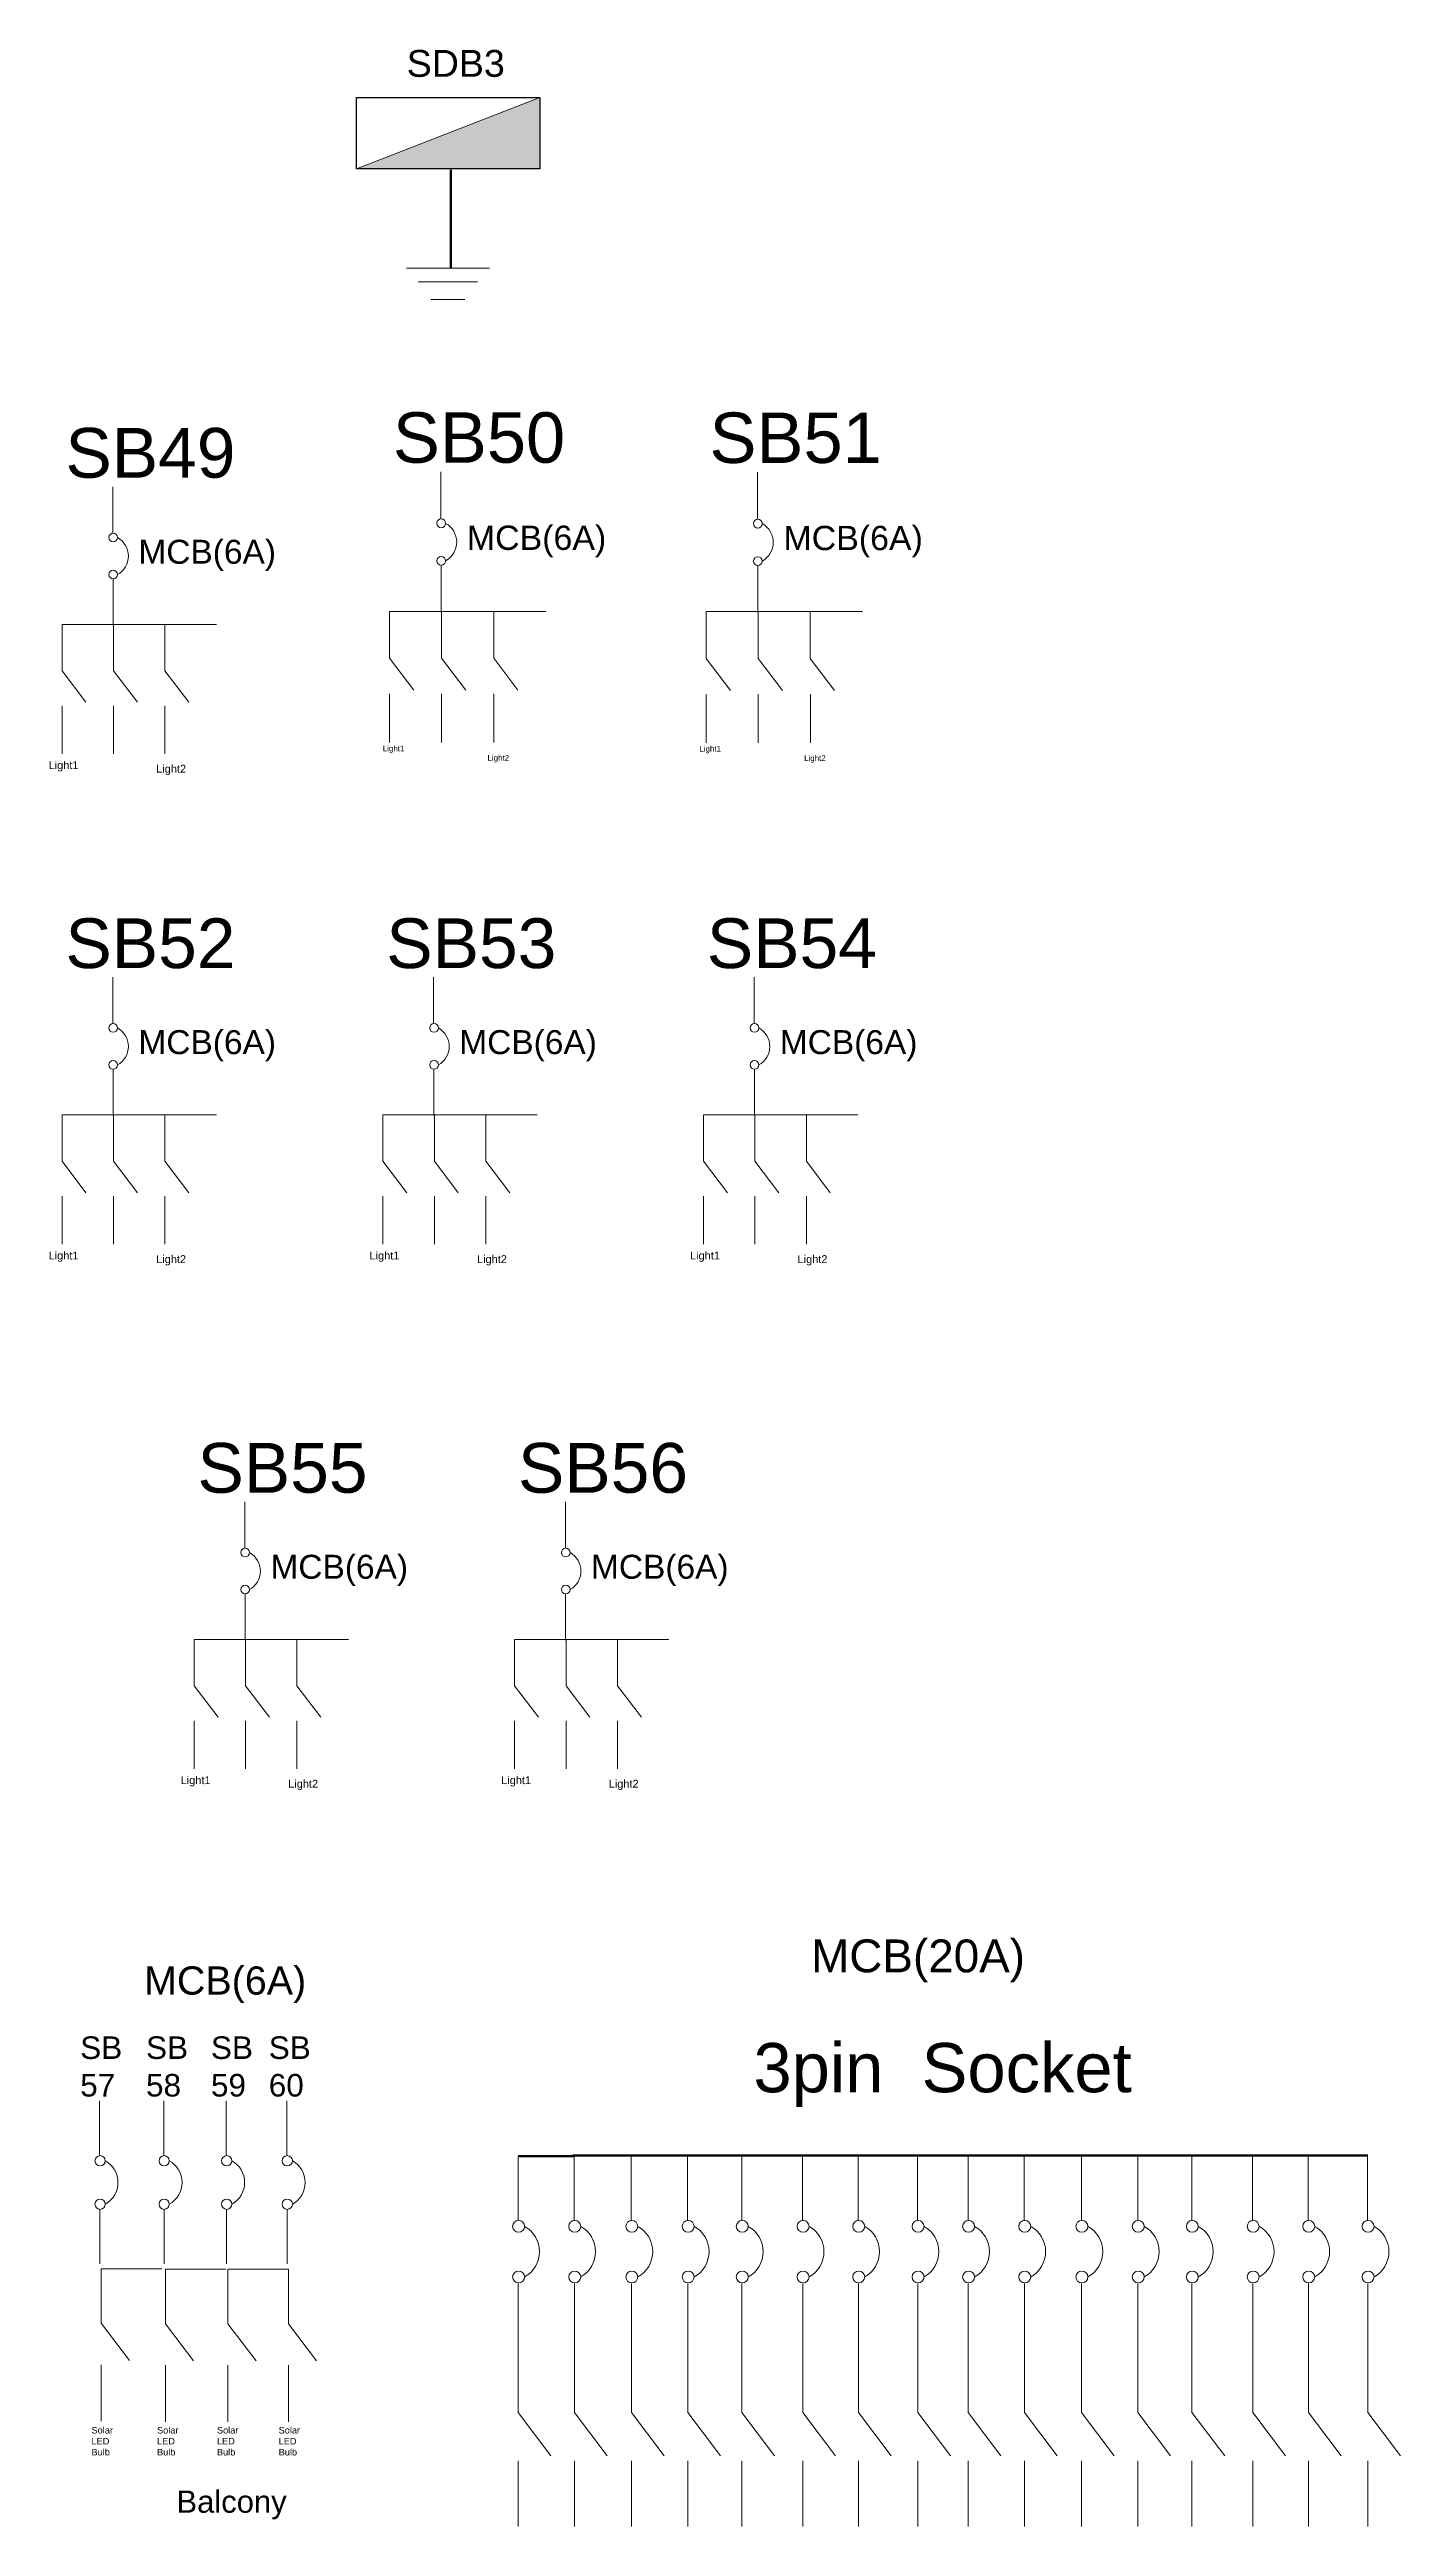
# Model space of a CAD drawing. Header units: inches. Extents: x -20263 to 10253, y -4567 to 3195.
# Drawn here: x 5336 to 6514, y -1478 to 682 of the extents above; entities that cross this region are included whole.
import ezdxf

# ---------------------------------------------------------------- set-up
doc = ezdxf.new("R2010")
doc.units = ezdxf.units.IN
doc.header["$MEASUREMENT"] = 0
doc.linetypes.add('ACAD_ISO02W100', pattern=[15, 12, -3])
doc.layers.add('column', color=1, linetype='Continuous', lineweight=50)
doc.layers.add('walll', color=7, linetype='Continuous', lineweight=30)
doc.styles.get("Standard").update_dxf_attribs({"font": 'arial.ttf'})

msp = doc.modelspace()

# ---------------------------------------------------------------- hatches: boundary and pattern name
at = {"layer": 'walll', "linetype": 'ACAD_ISO02W100', "lineweight": 20}
h = msp.add_hatch(color=7, dxfattribs=at)
h.dxf.hatch_style = 1
h.paths.add_polyline_path([(5763.894, 578.337), (5763.894, 640.455), (5603.821, 578.337)])

# ---------------------------------------------------------------- linework, layer by layer
at = {"color": 7, "lineweight": 20}
msp.add_line((5763.894, 640.455), (5603.821, 578.337), dxfattribs=at)
at = {"color": 1, "lineweight": 20}
for p, q in [((5677.506, 313.999), (5677.506, 273.135)), ((5953.627, 313.787), (5953.627, 272.922)), ((5391.364, 301.027), (5391.364, 260.693)), ((5391.619, 220.665), (5391.619, 180.331)), ((5677.764, 232.581), (5677.764, 191.716)), ((5953.886, 232.368), (5953.886, 191.503)), ((5347.156, 180.998), (5347.156, 140.664)), ((5347.156, 180.998), (5392.01, 180.998)), ((5392.01, 180.998), (5392.01, 140.664)), ((5392.01, 180.998), (5436.863, 180.998)), ((5436.863, 180.998), (5436.863, 140.664)), ((5436.863, 180.998), (5481.717, 180.998)), ((5632.717, 192.392), (5632.717, 151.527)), ((5632.717, 192.392), (5678.16, 192.392)), ((5678.16, 192.392), (5678.16, 151.527)), ((5678.16, 192.392), (5723.604, 192.392)), ((5723.604, 192.392), (5723.604, 151.527)), ((5723.604, 192.392), (5769.047, 192.392)), ((5908.838, 192.18), (5908.838, 151.315)), ((5908.838, 192.18), (5954.282, 192.18)), ((5954.282, 192.18), (5954.282, 151.315)), ((5954.282, 192.18), (5999.725, 192.18)), ((5999.725, 192.18), (5999.725, 151.315)), ((5999.725, 192.18), (6045.169, 192.18)), ((5632.717, 151.527), (5653.838, 123.573)), ((5678.16, 151.527), (5699.281, 123.573)), ((5723.604, 151.527), (5744.725, 123.573)), ((5908.838, 151.315), (5929.959, 123.36)), ((5954.282, 151.315), (5975.403, 123.36)), ((5999.725, 151.315), (6020.846, 123.36)), ((5347.156, 140.664), (5368.003, 113.072)), ((5392.01, 140.664), (5412.857, 113.072)), ((5436.863, 140.664), (5457.71, 113.072)), ((5347.159, 109.9), (5347.159, 68.14)), ((5392.013, 109.9), (5392.013, 68.14)), ((5436.866, 109.9), (5436.866, 68.14)), ((5632.719, 120.359), (5632.719, 78.05)), ((5678.163, 120.359), (5678.163, 78.05)), ((5723.607, 120.359), (5723.607, 78.05)), ((5908.841, 120.147), (5908.841, 77.837)), ((5954.285, 120.147), (5954.285, 77.837)), ((5999.728, 120.147), (5999.728, 77.837)), ((5391.364, -126.56), (5391.364, -166.894)), ((5671.21, -126.56), (5671.21, -166.894)), ((5950.748, -126.56), (5950.748, -166.894)), ((5391.619, -206.921), (5391.619, -247.256)), ((5671.465, -206.921), (5671.465, -247.256)), ((5951.003, -206.921), (5951.003, -247.256)), ((5347.156, -246.588), (5347.156, -286.922)), ((5347.156, -246.588), (5392.01, -246.588)), ((5392.01, -246.588), (5392.01, -286.922)), ((5392.01, -246.588), (5436.863, -246.588)), ((5436.863, -246.588), (5436.863, -286.922)), ((5436.863, -246.588), (5481.717, -246.588)), ((5627.002, -246.588), (5627.002, -286.922)), ((5627.002, -246.588), (5671.856, -246.588)), ((5671.856, -246.588), (5671.856, -286.922)), ((5671.856, -246.588), (5716.709, -246.588)), ((5716.709, -246.588), (5716.709, -286.922)), ((5716.709, -246.588), (5761.563, -246.588)), ((5906.54, -246.588), (5906.54, -286.922)), ((5906.54, -246.588), (5951.394, -246.588)), ((5951.394, -246.588), (5951.394, -286.922)), ((5951.394, -246.588), (5996.248, -246.588)), ((5996.248, -246.588), (5996.248, -286.922)), ((5996.248, -246.588), (6041.101, -246.588)), ((5347.156, -286.922), (5368.003, -314.514)), ((5392.01, -286.922), (5412.857, -314.514)), ((5436.863, -286.922), (5457.71, -314.514)), ((5627.002, -286.922), (5647.849, -314.514)), ((5671.856, -286.922), (5692.703, -314.514)), ((5716.709, -286.922), (5737.556, -314.514)), ((5906.54, -286.922), (5927.387, -314.514)), ((5951.394, -286.922), (5972.241, -314.514)), ((5996.248, -286.922), (6017.095, -314.514)), ((5347.159, -317.686), (5347.159, -359.446)), ((5392.013, -317.686), (5392.013, -359.446)), ((5436.866, -317.686), (5436.866, -359.446)), ((5627.005, -317.686), (5627.005, -359.446)), ((5671.858, -317.686), (5671.858, -359.446)), ((5716.712, -317.686), (5716.712, -359.446)), ((5906.543, -317.686), (5906.543, -359.446)), ((5951.397, -317.686), (5951.397, -359.446)), ((5996.251, -317.686), (5996.251, -359.446)), ((5506.52, -584.02), (5506.52, -624.354)), ((5786.059, -584.02), (5786.059, -624.354)), ((5506.775, -664.382), (5506.775, -704.716)), ((5786.313, -664.382), (5786.313, -704.716)), ((5462.312, -704.049), (5462.312, -744.383)), ((5462.312, -704.049), (5507.166, -704.049)), ((5507.166, -704.049), (5507.166, -744.383)), ((5507.166, -704.049), (5552.02, -704.049)), ((5552.02, -704.049), (5552.02, -744.383)), ((5552.02, -704.049), (5596.873, -704.049)), ((5741.851, -704.049), (5741.851, -744.383)), ((5741.851, -704.049), (5786.704, -704.049)), ((5786.704, -704.049), (5786.704, -744.383)), ((5786.704, -704.049), (5831.558, -704.049)), ((5831.558, -704.049), (5831.558, -744.383)), ((5831.558, -704.049), (5876.412, -704.049)), ((5462.312, -744.383), (5483.159, -771.974)), ((5507.166, -744.383), (5528.013, -771.974)), ((5552.02, -744.383), (5572.866, -771.974)), ((5741.851, -744.383), (5762.698, -771.974)), ((5786.704, -744.383), (5807.551, -771.974)), ((5831.558, -744.383), (5852.405, -771.974)), ((5462.315, -775.146), (5462.315, -816.906)), ((5507.169, -775.146), (5507.169, -816.906)), ((5552.022, -775.146), (5552.022, -816.906)), ((5741.854, -775.146), (5741.854, -816.906)), ((5786.707, -775.146), (5786.707, -816.906)), ((5831.561, -775.146), (5831.561, -816.906)), ((5379.892, -1106.386), (5379.892, -1153.907)), ((5435.783, -1106.386), (5435.783, -1153.907)), ((5490.333, -1106.386), (5490.333, -1153.907)), ((5543.178, -1106.386), (5543.178, -1153.907)), ((5744.81, -1155.152), (5744.81, -1210.375)), ((5793.809, -1155.152), (5793.809, -1210.375)), ((5843.604, -1155.152), (5843.604, -1210.375)), ((5892.744, -1155.152), (5892.744, -1210.375)), ((5939.918, -1155.152), (5939.918, -1210.375)), ((5992.989, -1155.152), (5992.989, -1210.375)), ((6041.474, -1155.152), (6041.474, -1210.375)), ((6093.235, -1155.152), (6093.235, -1210.375)), ((6137.298, -1155.152), (6137.298, -1210.375)), ((6186.297, -1155.152), (6186.297, -1210.375)), ((6236.092, -1155.152), (6236.092, -1210.375)), ((6285.232, -1155.152), (6285.232, -1210.375)), ((6332.406, -1155.152), (6332.406, -1210.375)), ((6385.478, -1155.152), (6385.478, -1210.375)), ((6433.962, -1155.152), (6433.962, -1210.375)), ((6485.723, -1155.152), (6485.723, -1210.375)), ((5380.193, -1201.066), (5380.193, -1248.586)), ((5436.084, -1201.066), (5436.084, -1248.586)), ((5490.634, -1201.066), (5490.634, -1248.586)), ((5543.479, -1201.066), (5543.479, -1248.586)), ((5381.333, -1252.848), (5381.333, -1300.368)), ((5381.333, -1252.848), (5434.178, -1252.848)), ((5437.227, -1253.2), (5437.227, -1300.72)), ((5437.227, -1253.2), (5490.072, -1253.2)), ((5491.777, -1253.2), (5491.777, -1300.72)), ((5491.777, -1253.2), (5544.622, -1253.2)), ((5544.622, -1253.2), (5544.622, -1300.72)), ((5744.944, -1265.785), (5744.944, -1321.008)), ((5793.943, -1265.785), (5793.943, -1321.008)), ((5843.739, -1265.785), (5843.739, -1321.008)), ((5892.878, -1265.785), (5892.878, -1321.008)), ((5940.053, -1265.785), (5940.053, -1321.008)), ((5993.124, -1265.785), (5993.124, -1321.008)), ((6041.609, -1265.785), (6041.609, -1321.008)), ((6093.369, -1265.785), (6093.369, -1321.008)), ((6137.433, -1265.785), (6137.433, -1321.008)), ((6186.432, -1265.785), (6186.432, -1321.008)), ((6236.227, -1265.785), (6236.227, -1321.008)), ((6285.367, -1265.785), (6285.367, -1321.008)), ((6332.541, -1265.785), (6332.541, -1321.008)), ((6385.612, -1265.785), (6385.612, -1321.008)), ((6434.097, -1265.785), (6434.097, -1321.008)), ((6485.857, -1265.785), (6485.857, -1321.008)), ((5381.333, -1300.368), (5405.894, -1332.875)), ((5437.227, -1300.72), (5461.788, -1333.228)), ((5491.777, -1300.72), (5516.338, -1333.228)), ((5544.622, -1300.72), (5569.183, -1333.228)), ((5381.336, -1336.613), (5381.336, -1385.813)), ((5437.231, -1336.965), (5437.231, -1386.165)), ((5491.78, -1336.965), (5491.78, -1386.165)), ((5544.626, -1336.965), (5544.626, -1386.165)), ((5744.945, -1321.01), (5744.941, -1378.213)), ((5793.944, -1321.01), (5793.94, -1378.213)), ((5843.739, -1321.01), (5843.735, -1378.213)), ((5892.879, -1321.01), (5892.875, -1378.213)), ((5940.053, -1321.01), (5940.049, -1378.213)), ((5993.124, -1321.01), (5993.12, -1378.213)), ((6041.609, -1321.01), (6041.605, -1378.213)), ((6093.37, -1321.01), (6093.366, -1378.213)), ((6137.433, -1321.01), (6137.429, -1378.213)), ((6186.432, -1321.01), (6186.428, -1378.213)), ((6236.227, -1321.01), (6236.223, -1378.213)), ((6285.367, -1321.01), (6285.363, -1378.213)), ((6332.541, -1321.01), (6332.537, -1378.213)), ((6385.612, -1321.01), (6385.608, -1378.213)), ((6434.097, -1321.01), (6434.093, -1378.213)), ((6485.858, -1321.01), (6485.854, -1378.213)), ((5744.941, -1378.213), (5773.483, -1415.99)), ((5793.94, -1378.213), (5822.482, -1415.99)), ((5843.735, -1378.213), (5872.277, -1415.99)), ((5892.875, -1378.213), (5921.417, -1415.99)), ((5940.049, -1378.213), (5968.591, -1415.99)), ((5993.12, -1378.213), (6021.662, -1415.99)), ((6041.605, -1378.213), (6070.147, -1415.99)), ((6093.366, -1378.213), (6121.908, -1415.99)), ((6137.429, -1378.213), (6165.971, -1415.99)), ((6186.428, -1378.213), (6214.97, -1415.99)), ((6236.223, -1378.213), (6264.765, -1415.99)), ((6285.363, -1378.213), (6313.905, -1415.99)), ((6332.537, -1378.213), (6361.079, -1415.99)), ((6385.608, -1378.213), (6414.15, -1415.99)), ((6434.093, -1378.213), (6462.635, -1415.99)), ((6485.854, -1378.213), (6514.396, -1415.99)), ((5744.945, -1420.333), (5744.945, -1477.507)), ((5793.944, -1420.333), (5793.944, -1477.507)), ((5843.739, -1420.333), (5843.739, -1477.507)), ((5892.879, -1420.333), (5892.879, -1477.507)), ((5940.053, -1420.333), (5940.053, -1477.507)), ((5993.124, -1420.333), (5993.124, -1477.507)), ((6041.609, -1420.333), (6041.609, -1477.507)), ((6093.37, -1420.333), (6093.37, -1477.507)), ((6137.433, -1420.333), (6137.433, -1477.507)), ((6186.432, -1420.333), (6186.432, -1477.507)), ((6236.227, -1420.333), (6236.227, -1477.507)), ((6285.367, -1420.333), (6285.367, -1477.507)), ((6332.541, -1420.333), (6332.541, -1477.507)), ((6385.612, -1420.333), (6385.612, -1477.507)), ((6434.097, -1420.333), (6434.097, -1477.507)), ((6485.858, -1420.333), (6485.858, -1477.507))]:
    msp.add_line(p, q, dxfattribs=at)
at = {"color": 7, "lineweight": -3}
msp.add_lwpolyline([(5603.821, 640.455), (5763.894, 640.455), (5763.894, 578.337), (5603.821, 578.337)], close=True, dxfattribs=at)
at = {"color": 1, "lineweight": 20}
for centre, radius in [((5391.691, 256.709), 3.792), ((5677.838, 269.099), 3.842), ((5953.959, 268.886), 3.842), ((5677.838, 236.444), 3.842), ((5953.959, 236.232), 3.842), ((5391.691, 224.478), 3.792), ((5391.691, -170.877), 3.792), ((5671.537, -170.877), 3.792), ((5951.076, -170.877), 3.792), ((5391.691, -203.108), 3.792), ((5671.537, -203.108), 3.792), ((5951.076, -203.108), 3.792), ((5506.847, -628.337), 3.792), ((5786.386, -628.337), 3.792), ((5506.847, -660.568), 3.792), ((5786.386, -660.568), 3.792), ((5380.278, -1158.6), 4.467), ((5436.169, -1158.6), 4.467), ((5490.719, -1158.6), 4.467), ((5543.564, -1158.6), 4.467), ((5380.278, -1196.573), 4.467), ((5436.169, -1196.573), 4.467), ((5490.719, -1196.573), 4.467), ((5543.564, -1196.573), 4.467), ((5745.258, -1215.828), 5.192), ((5794.257, -1215.828), 5.192), ((5844.052, -1215.828), 5.192), ((5893.192, -1215.828), 5.192), ((5940.367, -1215.828), 5.192), ((5993.438, -1215.828), 5.192), ((6041.922, -1215.828), 5.192), ((6093.683, -1215.828), 5.192), ((6137.746, -1215.828), 5.192), ((6186.745, -1215.828), 5.192), ((6236.54, -1215.828), 5.192), ((6285.68, -1215.828), 5.192), ((6332.855, -1215.828), 5.192), ((6385.926, -1215.828), 5.192), ((6434.411, -1215.828), 5.192), ((6486.171, -1215.828), 5.192), ((5745.258, -1259.956), 5.192), ((5794.257, -1259.956), 5.192), ((5844.052, -1259.956), 5.192), ((5893.192, -1259.956), 5.192), ((5940.367, -1259.956), 5.192), ((5993.438, -1259.956), 5.192), ((6041.922, -1259.956), 5.192), ((6093.683, -1259.956), 5.192), ((6137.746, -1259.956), 5.192), ((6186.745, -1259.956), 5.192), ((6236.54, -1259.956), 5.192), ((6285.68, -1259.956), 5.192), ((6332.855, -1259.956), 5.192), ((6385.926, -1259.956), 5.192), ((6434.411, -1259.956), 5.192), ((6486.171, -1259.956), 5.192)]:
    msp.add_circle(centre, radius, dxfattribs=at)
for centre, radius in [((5672.614, 252.771), 18.675), ((5948.735, 252.559), 18.675), ((5386.535, 240.594), 18.433), ((5386.535, -186.993), 18.433), ((5666.381, -186.993), 18.433), ((5945.92, -186.993), 18.433), ((5501.691, -644.453), 18.433), ((5781.23, -644.453), 18.433), ((5374.203, -1177.587), 21.717), ((5430.094, -1177.587), 21.717), ((5484.644, -1177.587), 21.717), ((5537.489, -1177.587), 21.717), ((5738.199, -1237.892), 25.237), ((5787.198, -1237.892), 25.237), ((5836.993, -1237.892), 25.237), ((5886.133, -1237.892), 25.237), ((5933.307, -1237.892), 25.237), ((5986.378, -1237.892), 25.237), ((6034.863, -1237.892), 25.237), ((6086.624, -1237.892), 25.237), ((6130.687, -1237.892), 25.237), ((6179.686, -1237.892), 25.237), ((6229.481, -1237.892), 25.237), ((6278.621, -1237.892), 25.237), ((6325.795, -1237.892), 25.237), ((6378.866, -1237.892), 25.237), ((6427.351, -1237.892), 25.237), ((6479.112, -1237.892), 25.237)]:
    msp.add_arc(centre, radius, 299.040801, 60.959199, dxfattribs=at)
at = {"layer": 'column', "color": 244, "true_color": 0x991b1e}
msp.add_line((5686.102, 491.535), (5686.102, 577.39), dxfattribs=at)
at = {"layer": 'column', "color": 242, "true_color": 0xcd2027}
for p, q in [((5744.81, -1154.71), (5793.809, -1154.71)), ((6141.155, -1154.157), (5792.73, -1154.157)), ((6486.071, -1154.157), (6137.646, -1154.157))]:
    msp.add_line(p, q, dxfattribs=at)
at = {"layer": 'walll', "color": 7, "linetype": 'Continuous', "lineweight": 20}
for p, q in [((5683.829, 491.535), (5647.532, 491.535)), ((5647.532, 491.535), (5719.896, 491.535)), ((5657.663, 479.811), (5709.403, 479.811)), ((5668.879, 464.272), (5698.549, 464.272))]:
    msp.add_line(p, q, dxfattribs=at)

# ---------------------------------------------------------------- texts
at = {"color": 5, "lineweight": 20, "attachment_point": 1}
for s, width, gutter_width, insert, char_height in [('SDB3', 50.02246, 117.24, (5647.738, 681.922), 23.448), ('SB49', 75.23838, 217.034, (5350.05, 352.314), 43.4068), ('SB50', 76.22801, 219.889, (5635.648, 365.961), 43.9777), ('SB51', 76.22801, 219.889, (5911.77, 365.749), 43.9777), ('SB52', 75.23838, 217.034, (5350.05, -75.273), 43.4068), ('SB53', 75.23838, 217.034, (5629.896, -75.273), 43.4068), ('SB54', 75.23838, 217.034, (5909.434, -75.273), 43.4068), ('SB55', 75.23838, 217.034, (5465.206, -532.733), 43.4068), ('SB56', 75.23838, 217.034, (5744.745, -532.733), 43.4068), ('SB 57', 34.09365, 98.347, (5362.975, -1050.169), 19.6694), ('SB 58', 34.09365, 98.347, (5420.371, -1050.169), 19.6694), ('SB 59', 34.09365, 98.347, (5476.992, -1050.169), 19.6694), ('SB 60', 34.09365, 98.347, (5527.407, -1050.169), 19.6694), ('3pin  Socket                      ', 392.13264, 214.562, (5950.101, -1055.991), 42.91238)]:
    msp.add_mtext_dynamic_manual_height_columns(s, width=width, gutter_width=gutter_width, heights=[0], dxfattribs=dict(at, insert=insert, char_height=char_height))
at = {"color": 1, "lineweight": 20, "attachment_point": 1}
for s, width, gutter_width, heights, insert, char_height in [('MCB(6A)', 38.11401, 105.872, [0], (5700.149, 267.158), 21.1744), ('MCB(6A)', 38.11401, 105.872, [0], (5976.271, 266.946), 21.1744), ('MCB(6A)', 37.61919, 104.498, [0], (5413.713, 254.794), 20.8995), ('Light1', 32.25031, 24.681, [23.694], (5626.853, 75.306), 4.9363), ('\\P Light2', 20.52293, 24.681, [23.694], (5716.274, 75.325), 4.9363), ('Light1', 32.25031, 24.681, [23.694], (5902.974, 75.094), 4.9363), ('\\P Light2', 20.52293, 24.681, [23.694], (5992.396, 75.113), 4.9363), ('Light1', 44.70189, 34.211, [32.842], (5335.43, 61.681), 6.8421), ('\\P Light2', 28.44666, 34.211, [32.842], (5426.558, 69.977), 6.8421), ('MCB(6A)', 37.61919, 104.498, [0], (5413.713, -172.793), 20.8995), ('MCB(6A)', 37.61919, 104.498, [0], (5693.559, -172.793), 20.8995), ('MCB(6A)', 37.61919, 104.498, [0], (5973.097, -172.793), 20.8995), ('Light1', 44.70189, 34.211, [32.842], (5335.43, -365.905), 6.8421), ('Light1', 44.70189, 34.211, [32.842], (5615.276, -365.905), 6.8421), ('Light1', 44.70189, 34.211, [32.842], (5894.814, -365.905), 6.8421), ('\\P Light2', 28.44666, 34.211, [32.842], (5426.558, -357.609), 6.8421), ('\\P Light2', 28.44666, 34.211, [32.842], (5706.404, -357.609), 6.8421), ('\\P Light2', 28.44666, 34.211, [32.842], (5985.942, -357.609), 6.8421), ('MCB(6A)', 37.61919, 104.498, [0], (5528.869, -630.253), 20.8995), ('MCB(6A)', 37.61919, 104.498, [0], (5808.408, -630.253), 20.8995), ('Light1', 44.70189, 34.211, [32.842], (5450.586, -823.366), 6.8421), ('\\P Light2', 28.44666, 34.211, [32.842], (5541.714, -815.07), 6.8421), ('Light1', 44.70189, 34.211, [32.842], (5730.125, -823.366), 6.8421), ('\\P Light2', 28.44666, 34.211, [32.842], (5821.252, -815.07), 6.8421), ('MCB(20A)', 51.50555, 143.071, [0], (6000.404, -965.693), 28.6142), ('MCB(6A)', 44.32174, 123.116, [0], (5418.657, -989.143), 24.6232), ('Solar LED Bulb', 23.86555, 28.701, [27.553], (5372.809, -1390.708), 5.74026), ('Solar LED Bulb', 23.86555, 28.701, [27.553], (5429.951, -1390.708), 5.74026), ('Solar LED Bulb', 23.86555, 28.701, [27.553], (5482.229, -1390.708), 5.74026), ('Solar LED Bulb', 23.86555, 28.701, [27.553], (5536.027, -1390.708), 5.74026), ('Balcony', 112.4232, 96.697, [92.829], (5446.914, -1446.182), 19.3393)]:
    msp.add_mtext_dynamic_manual_height_columns(s, width=width, gutter_width=gutter_width, heights=heights, dxfattribs=dict(at, insert=insert, char_height=char_height))

doc.saveas('drawing.dxf')
